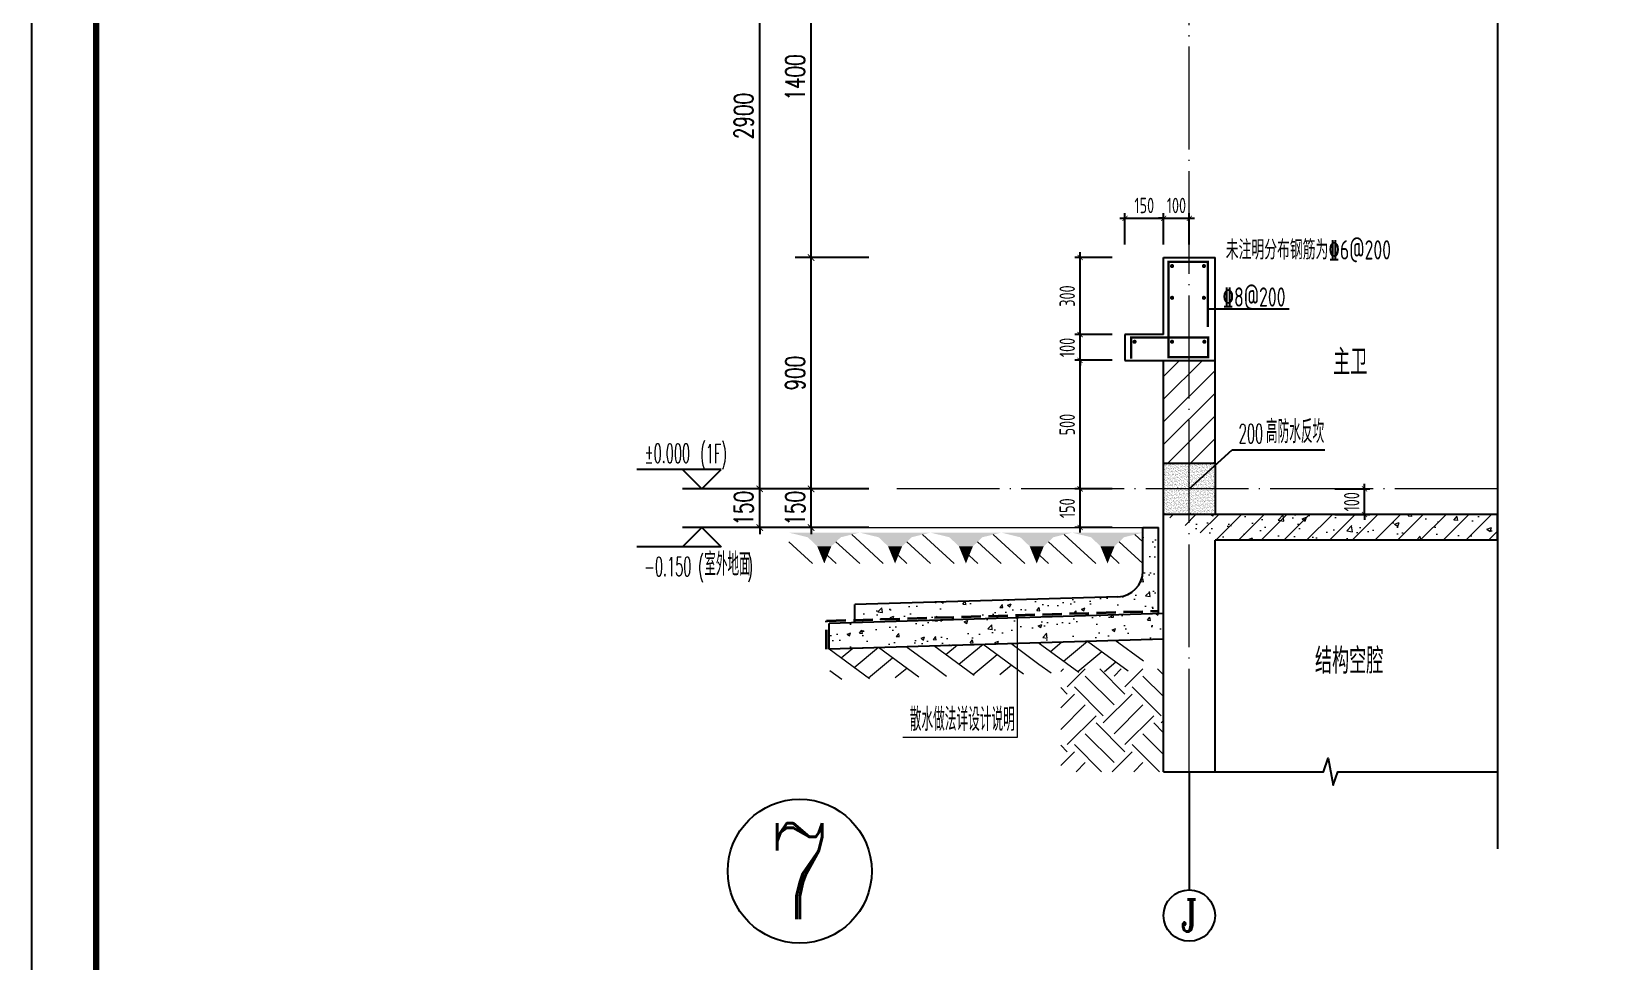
# Model space of a CAD drawing. Extents: x -1058961 to 23600, y -449123 to 2751847.
# Drawn here: x -60361 to -54193, y -34740 to -31125 of the extents above; entities that cross this region are included whole.
import ezdxf
from ezdxf.enums import TextEntityAlignment as Align

# ---------------------------------------------------------------- set-up
doc = ezdxf.new("R2010")
doc.units = 0
doc.header["$LTSCALE"] = 1000
doc.linetypes.add('DASH', pattern=[0.35, 0.25, -0.1])
doc.linetypes.add('DOTE', pattern=[2.42, 2, -0.2, 0.02, -0.2])
doc.layers.get('0').update_dxf_attribs({"linetype": 'CONTINUOUS'})
doc.layers.get('DEFPOINTS').update_dxf_attribs({"linetype": 'CONTINUOUS'})
for name, color, linetype in [('A-AXIS_TEXT', 7, 'CONTINUOUS'), ('AXIS', 3, 'CONTINUOUS'), ('COLUMN', 4, 'CONTINUOUS'), ('DIM', 2, 'CONTINUOUS'), ('DIM_ELEV', 3, 'CONTINUOUS'), ('DIM_IDEN', 67, 'CONTINUOUS'), ('DIM_SYMB', 3, 'CONTINUOUS'), ('PUB_DIM', 3, 'CONTINUOUS'), ('PUB_TEXT', 2, 'CONTINUOUS'), ('REIN', 6, 'CONTINUOUS'), ('S-引出线', 40, 'CONTINUOUS'), ('TEXT', 2, 'CONTINUOUS'), ('WALL', 5, 'CONTINUOUS'), ('yichutu', 7, 'CONTINUOUS'), ('立面-看线', 251, 'CONTINUOUS')]:
    doc.layers.add(name, color=color, linetype=linetype)
for name, color, linetype, lineweight in [('AXIS_TEXT', 7, 'CONTINUOUS', 20), ('DOTE', 19, 'DOTE', 9), ('PUB_HATCH', 8, 'CONTINUOUS', 9), ('图框', 9, 'CONTINUOUS', 18), ('填充', 251, 'CONTINUOUS', 5), ('平面-排水沟', 86, 'CONTINUOUS', 15), ('立面-中轮廓线', 30, 'CONTINUOUS', 35), ('粉刷', 251, 'CONTINUOUS', 9)]:
    doc.layers.add(name, color=color, linetype=linetype, lineweight=lineweight)
doc.styles.add('_TCH_AXIS', font='COMPLEX', dxfattribs={"bigfont": 'GBCBIG'})
doc.styles.add('_TCH_DIM', font='SIMPLEX.shx', dxfattribs={"width": 0.7, "bigfont": 'GBCBIG.shx'})
doc.styles.add('_TCH_DIM_T3', font='SIMPLEX', dxfattribs={"width": 0.705882, "bigfont": 'GBCBIG'})
doc.styles.add('COMPLEX', font='COMPLEX')
doc.styles.add('DIM_FONT_T3', font='SIMPLEX', dxfattribs={"width": 0.705882, "bigfont": 'GBCBIG'})
doc.styles.add('TSSD_DIMENSION', font='Tssdeng.shx', dxfattribs={"width": 0.7, "bigfont": 'tssdchn.shx'})
doc.styles.add('TSSD_REIN', font='tssdeng.shx', dxfattribs={"width": 0.7, "height": 300, "bigfont": 'tssdchn.shx'})
doc.styles.add('w', font='tssdeng.shx', dxfattribs={"width": 0.8, "bigfont": 'tssdchn.shx'})
doc.dimstyles.new('_TCH_ARCH&&25', dxfattribs={"dimtxt": 74.375, "dimasz": 25, "dimexe": 62.5, "dimexo": 75, "dimgap": 25, "dimtad": 1, "dimdec": 0, "dimzin": 0, "dimdsep": 46, "dimtxsty": '_TCH_DIM_T3', "dimblk": 'ARCHTICK', "dimcen": 0.09, "dimclrt": 7, "dimazin": 0, "dimtfac": 1, "dimtdec": 0, "dimtix": 1, "dimtmove": 2, "dimatfit": 3, "dimldrblk": 'ARCHTICK', "dimfxl": 0, "dimtolj": 1, "dimtzin": 0, "dimarcsym": 0})
doc.dimstyles.new('TSSD_20_20', dxfattribs={"dimtxt": 60, "dimasz": 20, "dimexe": 20, "dimexo": 50, "dimgap": 20, "dimtad": 1, "dimdec": 0, "dimzin": 0, "dimdsep": 46, "dimtxsty": 'TSSD_DIMENSION', "dimblk": 'ARCHTICK', "dimblk1": 'ARCHTICK', "dimblk2": 'ARCHTICK', "dimcen": 0, "dimdle": 20, "dimclrt": 7, "dimadec": 0, "dimazin": 0, "dimtfac": 1, "dimtdec": 0, "dimtix": 1, "dimtmove": 2, "dimatfit": 3, "dimfxl": 0, "dimtolj": 1, "dimtzin": 0, "dimarcsym": 0})
pattern_1 = [(50, (28072.99, 249033.25), (143.452037, -12.550427), [15, -165]), (355, (28072.99, 249033.25), (-27.750267, 150.438427), [12, -132]), (100.4514, (28084.94, 249032.2), (115.701876, 137.88791), [12.74804, -140.22842]), (46.1842, (28072.99, 249073.25), (213.44821, -33.1038), [22.5, -247.5]), (96.6356, (28090.77, 249070.5), (186.93254, 194.82357), [19.12206, -210.3426]), (351.1842, (28072.99, 249073.25), (186.93239, 194.82372), [18, -198]), (21, (28092.99, 249063.25), (119.38141, -80.52378), [15, -165]), (326, (28092.99, 249063.25), (48.663066, 145.03001), [12, -132]), (71.4514, (28102.93, 249056.54), (168.044526, 64.5061), [12.74804, -140.22842]), (37.5, (28072.986, 249033.25), (2.431971, 66.578771), [0, -130.4, 0, -134, 0, -132.5]), (7.5, (28072.986, 249033.25), (52.613907, 78.882342), [0, -76.4, 0, -127.4, 0, -50.5]), (327.5, (28028.386, 249033.25), (106.764487, -4.510974), [0, -50, 0, -156, 0, -207]), (317.5, (28008.39, 249033.25), (116.637234, 20.020996), [0, -65, 0, -103.6, 0, -147])]

# ---------------------------------------------------------------- blocks, each defined once
blk = doc.blocks.new('$LINEPAT$素土夯实')
at = {"color": 0}
for p, q in [((0, -210), (210, 0)), ((120, -300), (420, 0)), ((420, 0), (608, -188)), ((495, -300), (795, 0)), ((615, 0), (705, -90)), ((315, -105), (502, -293)), ((210, -210), (300, -300)), ((705, -300), (795, -210))]:
    blk.add_line(p, q, dxfattribs=at)
blk = doc.blocks.new('$LinePat$自然土壤')
at = {"color": 0}
for p, q in [((0, -90), (71, -19)), ((0, -300), (211, -89)), ((420, -300), (630, -90)), ((210, -300), (286, -224))]:
    blk.add_line(p, q, dxfattribs=at)
for points in [[(0, 0), (630, 0), (168, -45), (462, -45)], [(168, -45), (462, -45), (252, -132), (378, -132)], [(252, -132), (378, -132), (315, -300)]]:
    blk.add_solid(points, dxfattribs=at)
blk = doc.blocks.new('sanshui')
at = {"layer": '粉刷'}
h = blk.add_hatch(dxfattribs=at)
h.set_pattern_fill('混凝土', color=256, scale=20)
h.set_pattern_definition(pattern_1)
edge = h.paths.add_edge_path()
edge.add_line((346317.8, 427329.6), (346257.8, 427329.6))
edge.add_line((346257.8, 427329.6), (346257.8, 427160.3))
edge.add_arc((346157.8, 427160.3), 100, 271.71836, 360, ccw=False)
edge.add_line((346160.8, 427060.3), (345137.8, 427029.6))
edge.add_line((345137.8, 427029.6), (345137.8, 426969.6))
edge.add_line((345137.8, 426969.6), (346317.8, 427005))
edge.add_line((346317.8, 427005), (346317.8, 427329.6))
h = blk.add_hatch(dxfattribs=at)
h.set_pattern_fill('混凝土', color=256, scale=20)
h.set_pattern_definition(pattern_1)
h.paths.add_polyline_path([(346337.8, 426895.6), (346337.8, 426995.6), (345037.8, 426956.6), (345037.8, 426856.6)])
at = {"layer": 'COLUMN'}
for p, q in [((346257.8, 427329.6), (346317.8, 427329.6)), ((346257.8, 427160.3), (346257.8, 427329.6)), ((346317.8, 426995), (346317.8, 427329.6)), ((346160.8, 427060.3), (345137.8, 427029.6)), ((346338.1, 426995.6), (345037.8, 426956.6)), ((345137.8, 426959.6), (345137.8, 427029.6)), ((345037.8, 426856.6), (345037.8, 426956.6)), ((346338.1, 426895.6), (345037.8, 426856.6))]:
    blk.add_line(p, q, dxfattribs=at)
blk.add_arc((346157.8, 427160.3), 100, 271.71836, 0, dxfattribs=at)
at = {"layer": '立面-中轮廓线', "linetype": 'DASH', "ltscale": 0.3}
blk.add_lwpolyline([(345027.8, 426856.6), (345027.8, 426966.3), (346317.8, 427005)], dxfattribs=at)
at = {"layer": '粉刷'}
blk.add_line((344881.5, 427329.6), (346257.8, 427329.6), dxfattribs=at)
at = {"layer": '粉刷', "yscale": 0.4, "zscale": 0.4}
for name, p, xscale, rotation in [('$LinePat$自然土壤', (345156.8, 427309.6), -0.4369306507241237, 359.9999999999903), ('$LinePat$自然土壤', (345432, 427309.6), -0.4369306507241237, 359.9999999999903), ('$LinePat$自然土壤', (345707.3, 427309.6), -0.4369306507241237, 359.9999999999903), ('$LinePat$自然土壤', (345982.6, 427309.6), -0.4369306507241237, 359.9999999999903), ('$LinePat$自然土壤', (346257.8, 427309.6), -0.4369306507241237, 359.9999999999903), ('$LINEPAT$素土夯实', (345444.5, 426868.8), -0.5117605352322558, 1.718358001643932), ('$LINEPAT$素土夯实', (345851.2, 426881), -0.5117605352322558, 1.718358001643932), ('$LINEPAT$素土夯实', (346257.8, 426893.2), -0.5117605352322558, 1.718358001643932)]:
    blk.add_blockref(name, p, dxfattribs=dict(at, xscale=xscale, rotation=rotation))
blk = doc.blocks.new('GFDDDDRG')
at = {"layer": '图框'}
blk.add_lwpolyline([(923310, -107437), (923310, -159999), (893610, -159999), (893610, -107437)], close=True, dxfattribs=at)
blk.add_lwpolyline([(923310, -107437), (923310, -159999), (893610, -159999), (893610, -107437)], close=True, dxfattribs=at)
at = {"layer": '图框', "const_width": 50}
blk.add_lwpolyline([(894110, -159499), (922810, -159499), (922810, -108687), (894110, -108687)], close=True, dxfattribs=at)
blk = doc.blocks.new('yct-1051-594-26275-14850-25-1002.0')
at = {"layer": 'yichutu', "color": 7}
blk.add_lwpolyline([(0, 0), (0, 14850), (26275, 14850), (26275, 0)], close=True, dxfattribs=at)
blk = doc.blocks.new('_ArchTick')
at = {"color": 0, "linetype": 'ByBlock', "const_width": 0.15}
blk.add_lwpolyline([(-0.5, -0.5), (0.5, 0.5)], dxfattribs=at)
blk = doc.blocks.new('*D1894')
at = {"layer": 'DEFPOINTS', "color": 0}
for p in [(-55960.5, -31850.8), (-56110.5, -32003.1), (-55960.5, -32003.1)]:
    blk.add_point(p, dxfattribs=at)
at = {"layer": 'DIM', "color": 0, "lineweight": -2}
for p, q in [((-56130.5, -31850.8), (-55940.5, -31850.8)), ((-56110.5, -31953.1), (-56110.5, -31830.8)), ((-55960.5, -31953.1), (-55960.5, -31830.8))]:
    blk.add_line(p, q, dxfattribs=at)
at = {"layer": 'DIM', "color": 0, "lineweight": -2, "xscale": 20, "yscale": 20, "zscale": 20, "rotation": 180}
blk.add_blockref('_ArchTick', (-56110.5, -31850.8), dxfattribs=at)
at = {"layer": 'DIM', "color": 0, "lineweight": -2, "xscale": 20, "yscale": 20, "zscale": 20}
blk.add_blockref('_ArchTick', (-55960.5, -31850.8), dxfattribs=at)
at = {"layer": 'DIM', "color": 7, "insert": (-56035.5, -31800.8), "char_height": 60, "attachment_point": 5, "style": 'TSSD_DIMENSION'}
blk.add_mtext('\\A1;150', dxfattribs=at)
blk = doc.blocks.new('*D1895')
at = {"layer": 'DEFPOINTS', "color": 0}
for p in [(-55860.5, -31850.8), (-55960.5, -32003.1), (-55860.5, -32003.1)]:
    blk.add_point(p, dxfattribs=at)
at = {"layer": 'DIM', "color": 0, "lineweight": -2}
for p, q in [((-55960.5, -31850.8), (-55980.5, -31850.8)), ((-55960.5, -31953.1), (-55960.5, -31830.8)), ((-55960.5, -31850.8), (-55860.5, -31850.8)), ((-55860.5, -31953.1), (-55860.5, -31830.8)), ((-55860.5, -31850.8), (-55840.5, -31850.8))]:
    blk.add_line(p, q, dxfattribs=at)
at = {"layer": 'DIM', "color": 0, "lineweight": -2, "xscale": 20, "yscale": 20, "zscale": 20}
blk.add_blockref('_ArchTick', (-55960.5, -31850.8), dxfattribs=at)
at = {"layer": 'DIM', "color": 0, "lineweight": -2, "xscale": 20, "yscale": 20, "zscale": 20, "rotation": 180}
blk.add_blockref('_ArchTick', (-55860.5, -31850.8), dxfattribs=at)
at = {"layer": 'DIM', "color": 7, "insert": (-55910.5, -31800.8), "char_height": 60, "attachment_point": 5, "style": 'TSSD_DIMENSION'}
blk.add_mtext('\\A1;100', dxfattribs=at)
blk = doc.blocks.new('*D1933')
at = {"layer": 'DEFPOINTS', "color": 0}
for p in [(-56285.1, -32003.1), (-56110.5, -32003.1), (-56110.5, -32303.1)]:
    blk.add_point(p, dxfattribs=at)
at = {"layer": 'DIM', "color": 0, "lineweight": -2}
for p, q in [((-56160.5, -32003.1), (-56305.1, -32003.1)), ((-56285.1, -32323.1), (-56285.1, -31983.1)), ((-56160.5, -32303.1), (-56305.1, -32303.1))]:
    blk.add_line(p, q, dxfattribs=at)
at = {"layer": 'DIM', "color": 0, "lineweight": -2, "xscale": 20, "yscale": 20, "zscale": 20}
for p, rotation in [((-56285.1, -32003.1), 90), ((-56285.1, -32303.1), 270)]:
    blk.add_blockref('_ArchTick', p, dxfattribs=dict(at, rotation=rotation))
at = {"layer": 'DIM', "color": 7, "insert": (-56335.1, -32153.1), "char_height": 60, "attachment_point": 5, "rotation": 90, "style": 'TSSD_DIMENSION'}
blk.add_mtext('\\A1;300', dxfattribs=at)
blk = doc.blocks.new('*D1934')
at = {"layer": 'DEFPOINTS', "color": 0}
for p in [(-56285.1, -32303.1), (-56110.5, -32303.1), (-56110.5, -32403.1)]:
    blk.add_point(p, dxfattribs=at)
at = {"layer": 'DIM', "color": 0, "lineweight": -2}
for p, q in [((-56160.5, -32303.1), (-56305.1, -32303.1)), ((-56285.1, -32303.1), (-56285.1, -32283.1)), ((-56285.1, -32403.1), (-56285.1, -32303.1)), ((-56160.5, -32403.1), (-56305.1, -32403.1)), ((-56285.1, -32403.1), (-56285.1, -32423.1))]:
    blk.add_line(p, q, dxfattribs=at)
at = {"layer": 'DIM', "color": 0, "lineweight": -2, "xscale": 20, "yscale": 20, "zscale": 20}
for p, rotation in [((-56285.1, -32303.1), 270), ((-56285.1, -32403.1), 90)]:
    blk.add_blockref('_ArchTick', p, dxfattribs=dict(at, rotation=rotation))
at = {"layer": 'DIM', "color": 7, "insert": (-56335.1, -32353.1), "char_height": 60, "attachment_point": 5, "rotation": 90, "style": 'TSSD_DIMENSION'}
blk.add_mtext('\\A1;100', dxfattribs=at)
blk = doc.blocks.new('*D1935')
at = {"layer": 'DEFPOINTS', "color": 0}
for p in [(-56285.1, -32403.1), (-56110.5, -32403.1), (-56110.5, -32903.1)]:
    blk.add_point(p, dxfattribs=at)
at = {"layer": 'DIM', "color": 0, "lineweight": -2}
for p, q in [((-56160.5, -32403.1), (-56305.1, -32403.1)), ((-56285.1, -32923.1), (-56285.1, -32383.1)), ((-56160.5, -32903.1), (-56305.1, -32903.1))]:
    blk.add_line(p, q, dxfattribs=at)
at = {"layer": 'DIM', "color": 0, "lineweight": -2, "xscale": 20, "yscale": 20, "zscale": 20}
for p, rotation in [((-56285.1, -32403.1), 90), ((-56285.1, -32903.1), 270)]:
    blk.add_blockref('_ArchTick', p, dxfattribs=dict(at, rotation=rotation))
at = {"layer": 'DIM', "color": 7, "insert": (-56335.1, -32653.1), "char_height": 60, "attachment_point": 5, "rotation": 90, "style": 'TSSD_DIMENSION'}
blk.add_mtext('\\A1;500', dxfattribs=at)
blk = doc.blocks.new('*D1936')
at = {"layer": 'DEFPOINTS', "color": 0}
for p in [(-56285.1, -32903.1), (-56110.5, -32903.1), (-56110.5, -33053.1)]:
    blk.add_point(p, dxfattribs=at)
at = {"layer": 'DIM', "color": 0, "lineweight": -2}
for p, q in [((-56160.5, -32903.1), (-56305.1, -32903.1)), ((-56285.1, -33073.1), (-56285.1, -32883.1)), ((-56160.5, -33053.1), (-56305.1, -33053.1))]:
    blk.add_line(p, q, dxfattribs=at)
at = {"layer": 'DIM', "color": 0, "lineweight": -2, "xscale": 20, "yscale": 20, "zscale": 20}
for p, rotation in [((-56285.1, -32903.1), 90), ((-56285.1, -33053.1), 270)]:
    blk.add_blockref('_ArchTick', p, dxfattribs=dict(at, rotation=rotation))
at = {"layer": 'DIM', "color": 7, "insert": (-56335.1, -32978.1), "char_height": 60, "attachment_point": 5, "rotation": 90, "style": 'TSSD_DIMENSION'}
blk.add_mtext('\\A1;150', dxfattribs=at)
blk = doc.blocks.new('*D1955')
at = {"layer": 'DEFPOINTS', "color": 0}
for p in [(-55345.3, -32903.1), (-55179.3, -32903.1), (-55345.3, -33003.1)]:
    blk.add_point(p, dxfattribs=at)
at = {"layer": 'DIM', "color": 0, "lineweight": -2}
for p, q in [((-55295.3, -32903.1), (-55159.3, -32903.1)), ((-55179.3, -32903.1), (-55179.3, -32883.1)), ((-55179.3, -33003.1), (-55179.3, -32903.1)), ((-55295.3, -33003.1), (-55159.3, -33003.1)), ((-55179.3, -33003.1), (-55179.3, -33023.1))]:
    blk.add_line(p, q, dxfattribs=at)
at = {"layer": 'DIM', "color": 0, "lineweight": -2, "xscale": 20, "yscale": 20, "zscale": 20}
for p, rotation in [((-55179.3, -32903.1), 270), ((-55179.3, -33003.1), 90)]:
    blk.add_blockref('_ArchTick', p, dxfattribs=dict(at, rotation=rotation))
at = {"layer": 'DIM', "color": 7, "insert": (-55229.3, -32953.1), "char_height": 60, "attachment_point": 5, "rotation": 90, "style": 'TSSD_DIMENSION'}
blk.add_mtext('\\A1;100', dxfattribs=at)
blk = doc.blocks.new('*D1732')
at = {"layer": 'DEFPOINTS', "color": 0}
for p in [(-57330.7, -32903.1), (-57030.7, -32903.1), (-57030.7, -33053.6)]:
    blk.add_point(p, dxfattribs=at)
at = {"layer": 'PUB_DIM', "color": 0, "lineweight": -2}
for p, q in [((-57105.7, -32903.1), (-57393.2, -32903.1)), ((-57330.7, -32903.1), (-57330.7, -32878.1)), ((-57330.7, -33053.6), (-57330.7, -32903.1)), ((-57105.7, -33053.6), (-57393.2, -33053.6)), ((-57330.7, -33053.6), (-57330.7, -33078.6))]:
    blk.add_line(p, q, dxfattribs=at)
at = {"layer": 'PUB_DIM', "color": 0, "lineweight": -2, "xscale": 25, "yscale": 25, "zscale": 25}
for p, rotation in [((-57330.7, -32903.1), 270), ((-57330.7, -33053.6), 90)]:
    blk.add_blockref('_ArchTick', p, dxfattribs=dict(at, rotation=rotation))
at = {"layer": 'PUB_DIM', "color": 7, "insert": (-57392.9, -32978.4), "char_height": 74.38, "attachment_point": 5, "rotation": 90, "style": '_TCH_DIM_T3'}
blk.add_mtext('\\A1;150', dxfattribs=at)
blk = doc.blocks.new('*D1733')
at = {"layer": 'DEFPOINTS', "color": 0}
for p in [(-57330.7, -32003.1), (-57030.7, -32003.1), (-57030.7, -32903.1)]:
    blk.add_point(p, dxfattribs=at)
at = {"layer": 'PUB_DIM', "color": 0, "lineweight": -2}
for p, q in [((-57105.7, -32003.1), (-57393.2, -32003.1)), ((-57330.7, -32903.1), (-57330.7, -32003.1)), ((-57105.7, -32903.1), (-57393.2, -32903.1))]:
    blk.add_line(p, q, dxfattribs=at)
at = {"layer": 'PUB_DIM', "color": 0, "lineweight": -2, "xscale": 25, "yscale": 25, "zscale": 25}
for p, rotation in [((-57330.7, -32003.1), 90), ((-57330.7, -32903.1), 270)]:
    blk.add_blockref('_ArchTick', p, dxfattribs=dict(at, rotation=rotation))
at = {"layer": 'PUB_DIM', "color": 7, "insert": (-57392.9, -32453.1), "char_height": 74.38, "attachment_point": 5, "rotation": 90, "style": '_TCH_DIM_T3'}
blk.add_mtext('\\A1;900', dxfattribs=at)
blk = doc.blocks.new('*D1734')
at = {"layer": 'DEFPOINTS', "color": 0}
for p in [(-57330.7, -30603.1), (-57030.7, -30603.1), (-57030.7, -32003.1)]:
    blk.add_point(p, dxfattribs=at)
at = {"layer": 'PUB_DIM', "color": 0, "lineweight": -2}
for p, q in [((-57105.7, -30603.1), (-57393.2, -30603.1)), ((-57330.7, -32003.1), (-57330.7, -30603.1)), ((-57105.7, -32003.1), (-57393.2, -32003.1))]:
    blk.add_line(p, q, dxfattribs=at)
at = {"layer": 'PUB_DIM', "color": 0, "lineweight": -2, "xscale": 25, "yscale": 25, "zscale": 25}
for p, rotation in [((-57330.7, -30603.1), 90), ((-57330.7, -32003.1), 270)]:
    blk.add_blockref('_ArchTick', p, dxfattribs=dict(at, rotation=rotation))
at = {"layer": 'PUB_DIM', "color": 7, "insert": (-57392.9, -31303.1), "char_height": 74.38, "attachment_point": 5, "rotation": 90, "style": '_TCH_DIM_T3'}
blk.add_mtext('\\A1;1400', dxfattribs=at)
blk = doc.blocks.new('*D1749')
at = {"layer": 'DEFPOINTS', "color": 0}
for p in [(-57530.7, -32903.1), (-57030.7, -32903.1), (-57030.7, -33053.6)]:
    blk.add_point(p, dxfattribs=at)
at = {"layer": 'PUB_DIM', "color": 0, "lineweight": -2}
for p, q in [((-57105.7, -32903.1), (-57593.2, -32903.1)), ((-57530.7, -32903.1), (-57530.7, -32878.1)), ((-57530.7, -33053.6), (-57530.7, -32903.1)), ((-57105.7, -33053.6), (-57593.2, -33053.6)), ((-57530.7, -33053.6), (-57530.7, -33078.6))]:
    blk.add_line(p, q, dxfattribs=at)
at = {"layer": 'PUB_DIM', "color": 0, "lineweight": -2, "xscale": 25, "yscale": 25, "zscale": 25}
for p, rotation in [((-57530.7, -32903.1), 270), ((-57530.7, -33053.6), 90)]:
    blk.add_blockref('_ArchTick', p, dxfattribs=dict(at, rotation=rotation))
at = {"layer": 'PUB_DIM', "color": 7, "insert": (-57592.9, -32978.4), "char_height": 74.38, "attachment_point": 5, "rotation": 90, "style": '_TCH_DIM_T3'}
blk.add_mtext('\\A1;150', dxfattribs=at)
blk = doc.blocks.new('*D1750')
at = {"layer": 'DEFPOINTS', "color": 0}
for p in [(-57530.7, -30003.1), (-57030.7, -30003.1), (-57030.7, -32903.1)]:
    blk.add_point(p, dxfattribs=at)
at = {"layer": 'PUB_DIM', "color": 0, "lineweight": -2}
for p, q in [((-57105.7, -30003.1), (-57593.2, -30003.1)), ((-57530.7, -32903.1), (-57530.7, -30003.1)), ((-57105.7, -32903.1), (-57593.2, -32903.1))]:
    blk.add_line(p, q, dxfattribs=at)
at = {"layer": 'PUB_DIM', "color": 0, "lineweight": -2, "xscale": 25, "yscale": 25, "zscale": 25}
for p, rotation in [((-57530.7, -30003.1), 90), ((-57530.7, -32903.1), 270)]:
    blk.add_blockref('_ArchTick', p, dxfattribs=dict(at, rotation=rotation))
at = {"layer": 'PUB_DIM', "color": 7, "insert": (-57592.9, -31453.1), "char_height": 74.38, "attachment_point": 5, "rotation": 90, "style": '_TCH_DIM_T3'}
blk.add_mtext('\\A1;2900', dxfattribs=at)
blk = doc.blocks.new('_AXISO')
blk.add_circle((0, 0), 0.5)
at = {"layer": 'A-AXIS_TEXT', "style": 'COMPLEX', "width": 1.041667}
blk.add_attdef('A', text='', height=0.56, dxfattribs=at).set_placement((-0.25, -0.28), (0.25, -0.28), align=Align.FIT)
blk = doc.blocks.new('20210809.02282773')
at = {"layer": 'REIN', "const_width": 9}
blk.add_lwpolyline([(87154.5, 66580.9), (87154.5, 66662.3), (87453.9, 66662.3), (87453.9, 66586), (87300.3, 66586), (87300.3, 66956.5), (87453.6, 66956.5), (87453.6, 66703.7)], dxfattribs=at)
at = {"layer": 'REIN', "const_width": 8}
for points in [[(87310, 66940.5, 1), (87318, 66940.5, 1)], [(87433.8, 66940.5, 1), (87441.8, 66940.5, 1)], [(87310, 66817, 1), (87318, 66817, 1)], [(87433.8, 66817, 1), (87441.8, 66817, 1)], [(87164.2, 66646.1, 1), (87172.2, 66646.1, 1)], [(87310, 66646.1, 1), (87318, 66646.1, 1)], [(87435.7, 66646.1, 1), (87443.7, 66646.1, 1)]]:
    blk.add_lwpolyline(points, format="xyb", close=True, dxfattribs=at)
at = {"layer": 'S-引出线'}
blk.add_lwpolyline([(87768.9, 66773.1), (87456.3, 66773.1)], dxfattribs=at)
at = {"layer": 'TEXT', "width": 0.7}
for s, rotation, style, p in [('未注明分布钢筋为%%1326@200', 0, 'TSSD_REIN', (87522.7, 66966)), ('%%1328@200', 360, 'w', (87510, 66782.7))]:
    blk.add_text(s, height=75, rotation=rotation, dxfattribs=dict(at, style=style)).set_placement(p)

msp = doc.modelspace()

# ---------------------------------------------------------------- hatches: boundary and pattern name
at = {"layer": 'PUB_HATCH'}
h = msp.add_hatch(dxfattribs=at)
h.set_pattern_fill('普通砖', color=256, scale=25, style=0)
h.set_pattern_definition([(45, (-668291.086, 135584.79), (-44.1941915, 44.1941915), [])])
h.paths.add_polyline_path([(-55760.49, -32803.12), (-55760.49, -32403.12), (-55960.49, -32403.12), (-55960.49, -32803.12)])
h = msp.add_hatch(dxfattribs=at)
h.set_pattern_fill('钢筋混凝土', color=256, scale=25, style=0)
h.set_pattern_definition([(45, (-668291.086, 135539.91), (-44.194174, 44.194174), []), (50, (-668291.09, 135539.91), (179.315046, -15.688034), [18.75, -206.25]), (355, (-668291.09, 135539.91), (-34.687833, 188.048033), [15, -165]), (100.4514, (-668276.14, 135538.6), (144.627345, 172.359886), [15.93505, -175.28553]), (46.1842, (-668291.09, 135589.9), (266.81026, -41.37975), [28.125, -309.375]), (96.6356, (-668268.85, 135586.46), (233.66568, 243.52947), [23.90257, -262.92825]), (351.1842, (-668291.1, 135589.9), (233.66549, 243.52965), [22.5, -247.5]), (21, (-668266.09, 135577.41), (149.226763, -100.654723), [18.75, -206.25]), (326, (-668266.09, 135577.41), (60.828833, 181.28751), [15, -165]), (71.4514, (-668253.65, 135569.02), (210.055657, 80.632624), [15.93505, -175.28553]), (37.5, (-668291.086, 135539.91), (3.039964, 83.2234635), [0, -163, 0, -167.5, 0, -165.625]), (7.5, (-668291.09, 135539.91), (65.767384, 98.602928), [0, -95.5, 0, -159.25, 0, -63.125]), (327.5, (-668346.836, 135539.91), (133.455609, -5.638718), [0, -62.5, 0, -195, 0, -258.75]), (317.5, (-668371.84, 135539.91), (145.796542, 25.026246), [0, -81.25, 0, -129.5, 0, -183.75])])
h.paths.add_polyline_path([(-54661.96, -33003.12), (-55960.49, -33003.12), (-55760.49, -33103.12), (-54661.96, -33103.12)])
at = {"layer": '填充'}
h = msp.add_hatch(dxfattribs=at)
h.set_pattern_fill('EARTH', color=250, scale=50, angle=45, style=0)
h.set_pattern_definition([(45, (-1171458.76, -489196.5), (0, 224.506403), [158.75, -158.75]), (45, (-1171500.86, -489154.4), (0, 224.506403), [158.75, -158.75]), (45, (-1171542.95, -489112.3), (0, 224.506403), [158.75, -158.75]), (135, (-1171542.95, -489084.24), (-224.506403, 0), [158.75, -158.75]), (135, (-1171500.86, -489042.15), (-224.506403, 0), [158.75, -158.75]), (135, (-1171458.76, -489000.05), (-224.506403, 0), [158.75, -158.75])])
h.paths.add_polyline_path([(-55960.49, -33603.12), (-56360.49, -33603.12), (-56360.49, -34003.12), (-55960.49, -34003.12)])
at = {"layer": '立面-看线'}
h = msp.add_hatch(dxfattribs=at)
h.set_pattern_fill('碎沙', color=256, scale=4)
h.set_pattern_definition([(37.5, (-857013.7286, -418365.074), (-0.32000626, 9.78826475), [0, -7.7216, 0, -8.636, 0, -8.255]), (7.5, (-857013.729, -418365.074), (8.99046566, 14.33650201), [0, -4.1656, 0, -6.9596, 0, -2.667]), (327.5, (-857019.977, -418365.074), (15.819847405, 0.02874369), [0, -2.54, 0, -9.144, 0, -11.938]), (317.5, (-857019.977, -418365.074), (15.27112905, 4.45858647), [0, -1.27, 0, -5.9944, 0, -6.858])])
h.paths.add_polyline_path([(-55960.49, -33003.12), (-55760.49, -33003.12), (-55760.49, -32803.12), (-55960.49, -32803.12)])

# ---------------------------------------------------------------- linework, layer by layer
at = {"layer": 'AXIS'}
msp.add_line((-55860.52, -34003.12), (-55860.52, -34462.52), dxfattribs=at)
at = {"layer": 'AXIS', "color": 6}
msp.add_circle((-57375.1, -34389.7), 280, dxfattribs=at)
at = {"layer": 'DIM_ELEV'}
for p, q in [((-57680.68, -32828.12), (-58008.68, -32828.12)), ((-57755.68, -32903.12), (-57830.68, -32828.12)), ((-57755.68, -32903.12), (-57680.68, -32828.12)), ((-57330.68, -32903.12), (-57830.68, -32903.12)), ((-57755.68, -33053.59), (-57830.68, -33128.59)), ((-57330.68, -33053.59), (-57830.68, -33053.59)), ((-57755.68, -33053.59), (-57680.68, -33128.59)), ((-57680.68, -33128.59), (-58008.68, -33128.59))]:
    msp.add_line(p, q, dxfattribs=at)
at = {"layer": 'DIM_IDEN'}
for p, q in [((-55860.49, -32903.12), (-55693.68, -32751.6)), ((-55693.68, -32751.6), (-55333.5, -32751.6))]:
    msp.add_line(p, q, dxfattribs=at)
at = {"layer": 'DIM_SYMB'}
for points in [[(-54661.96, -16923.12), (-54661.96, -25585), (-54609.46, -25604.11), (-54714.46, -25622.62), (-54661.96, -25641.25), (-54661.96, -34303.12)], [(-55960.49, -34003.12), (-55339.35, -34003.12), (-55320.24, -33950.62), (-55301.73, -34055.62), (-55283.1, -34003.12), (-54661.96, -34003.12)]]:
    msp.add_lwpolyline(points, dxfattribs=at)
at = {"layer": 'DOTE', "color": 1, "linetype": 'DOTE', "ltscale": 0.2}
for p, q in [((-55860.49, -34003.12), (-55860.49, -16323.12)), ((-54661.96, -32903.12), (-57030.68, -32903.12))]:
    msp.add_line(p, q, dxfattribs=at)
at = {"layer": 'WALL'}
for p, q in [((-55960.49, -32303.12), (-55960.49, -32003.12)), ((-55960.49, -32003.12), (-55760.49, -32003.12)), ((-55760.49, -32303.12), (-55760.49, -32003.12)), ((-55960.49, -32303.12), (-56110.49, -32303.12)), ((-56110.49, -32303.12), (-56110.49, -32403.12)), ((-55760.49, -32400.07), (-55760.49, -32303.12)), ((-56110.49, -32403.12), (-55760.49, -32403.12)), ((-55960.49, -32803.12), (-55960.49, -32403.12)), ((-55760.49, -32403.12), (-55760.49, -32400.07)), ((-55760.49, -32803.12), (-55760.49, -32403.12)), ((-55960.49, -32803.12), (-55760.49, -32803.12)), ((-55960.52, -34003.12), (-55960.49, -33003.12)), ((-54661.96, -33003.12), (-55960.49, -33003.12)), ((-54661.96, -33103.12), (-54661.96, -33003.12)), ((-55760.52, -34003.13), (-55760.49, -33103.12)), ((-54661.96, -33103.12), (-55760.49, -33103.12)), ((-55960.52, -34003.12), (-55760.52, -34003.13))]:
    msp.add_line(p, q, dxfattribs=at)
msp.add_lwpolyline([(-55960.49, -32803.12), (-55760.49, -32803.12), (-55760.49, -33003.12), (-55960.49, -33003.12)], close=True, dxfattribs=at)
at = {"layer": '平面-排水沟'}
for p, q in [((-56529.51, -33402.71), (-56529.51, -33870.56)), ((-56529.51, -33870.56), (-56973.64, -33870.56))]:
    msp.add_line(p, q, dxfattribs=at)
at = {"layer": '平面-排水沟', "const_width": 6.67}
msp.add_lwpolyline([(-56529.51, -33399.38, 1), (-56529.51, -33406.05, 1)], format="xyb", close=True, dxfattribs=at)

# ---------------------------------------------------------------- block references
at = {"xscale": 0.5, "yscale": 0.5, "zscale": 0.5}
msp.add_blockref('GFDDDDRG', (-507165.48, 41823.38), dxfattribs=at)
msp.add_blockref('sanshui', (-402298.61, -460382.75))
at = {"layer": 'AXIS'}
ref = msp.add_blockref('_AXISO', (-55860.52, -34562.52), dxfattribs=dict(at, xscale=200, yscale=200, zscale=200))
ref.add_attrib('A', 'J', dxfattribs={"layer": 'AXIS_TEXT', "height": 124.02, "style": '_TCH_AXIS'}).set_placement((-55893, -34624.52), (-55828.04, -34624.52), align=Align.FIT)
at = {"layer": 'REIN'}
msp.add_blockref('20210809.02282773', (-143241.53, -98976.98), dxfattribs=at)
at = {"layer": 'yichutu', "rotation": 270}
msp.add_blockref('yct-1051-594-26275-14850-25-1002.0', (-60360.59, -11895.1), dxfattribs=at)

# ---------------------------------------------------------------- texts
at = {"layer": 'AXIS_TEXT', "color": 6, "style": '_TCH_AXIS'}
msp.add_text('7', height=372.76, dxfattribs=at).set_placement((-57499.35, -34576.08), (-57250.85, -34576.08), align=Align.FIT)
at = {"layer": 'PUB_TEXT'}
for s, height, style, width, p in [('主卫', 100, 'TSSD_REIN', 0.7, (-55301.27, -32459.98)), ('高防水反坎', 89.362, 'DIM_FONT_T3', 0.705882, (-55562.79, -32725.35)), ('200', 74.375, 'DIM_FONT_T3', 0.49827, (-55668.67, -32725.35)), ('%%P0.000', 74.375, '_TCH_DIM', 0.494118, (-57977.68, -32801.87)), ('(1F)', 74.375, '_TCH_DIM', 0.494118, (-57762.31, -32803.1)), ('-0.150', 74.375, '_TCH_DIM', 0.494118, (-57979.08, -33242.34)), ('(', 74.38, '_TCH_DIM', 0.494118, (-57770.36, -33241.12)), ('室外地面', 89.362, '_TCH_DIM', 0.7, (-57745.86, -33241.12)), (')', 74.38, '_TCH_DIM', 0.494118, (-57579.05, -33241.12)), ('结构空腔', 100, 'TSSD_REIN', 0.7, (-55372.06, -33621.71)), ('散水做法详设计说明', 89.362, 'DIM_FONT_T3', 0.705882, (-56947.39, -33844.31))]:
    msp.add_text(s, height=height, dxfattribs=dict(at, style=style, width=width)).set_placement(p)

# ---------------------------------------------------------------- dimensions: what is measured, and where the dimension line sits
at = {"layer": 'DIM'}
for p1, p2, distance, picture, middle in [((-56110.49, -32003.12), (-55960.49, -32003.12), 152.32, '*D1894', (-56035.49, -31800.8)), ((-55960.49, -32003.12), (-55860.49, -32003.12), 152.32, '*D1895', (-55910.49, -31800.8)), ((-56110.49, -32303.12), (-56110.49, -32003.12), 174.61, '*D1933', (-56335.1, -32153.12)), ((-56110.49, -32403.12), (-56110.49, -32303.12), 174.61, '*D1934', (-56335.1, -32353.12)), ((-56110.49, -32903.12), (-56110.49, -32403.12), 174.61, '*D1935', (-56335.1, -32653.12)), ((-56110.49, -33053.12), (-56110.49, -32903.12), 174.61, '*D1936', (-56335.1, -32978.12)), ((-55345.31, -33003.12), (-55345.31, -32903.12), -165.96, '*D1955', (-55229.35, -32953.12))]:
    dim = msp.add_aligned_dim(p1=p1, p2=p2, distance=distance, dimstyle='TSSD_20_20', dxfattribs=at)
    dim.commit()
    dim.dimension.update_dxf_attribs({"geometry": picture, "text_midpoint": middle})
at = {"layer": 'PUB_DIM'}
for p1, p2, distance, picture, middle in [((-57030.68, -32903.12), (-57030.68, -30003.12), 500, '*D1750', (-57592.87, -31453.12)), ((-57030.68, -32003.12), (-57030.68, -30603.12), 300, '*D1734', (-57392.87, -31303.12)), ((-57030.68, -32903.12), (-57030.68, -32003.12), 300, '*D1733', (-57392.87, -32453.12)), ((-57030.68, -33053.59), (-57030.68, -32903.12), 500, '*D1749', (-57592.87, -32978.36)), ((-57030.68, -33053.59), (-57030.68, -32903.12), 300, '*D1732', (-57392.87, -32978.36))]:
    dim = msp.add_aligned_dim(p1=p1, p2=p2, distance=distance, dimstyle='_TCH_ARCH&&25', dxfattribs=at)
    dim.commit()
    dim.dimension.update_dxf_attribs({"geometry": picture, "text_midpoint": middle})

doc.saveas('drawing.dxf')
